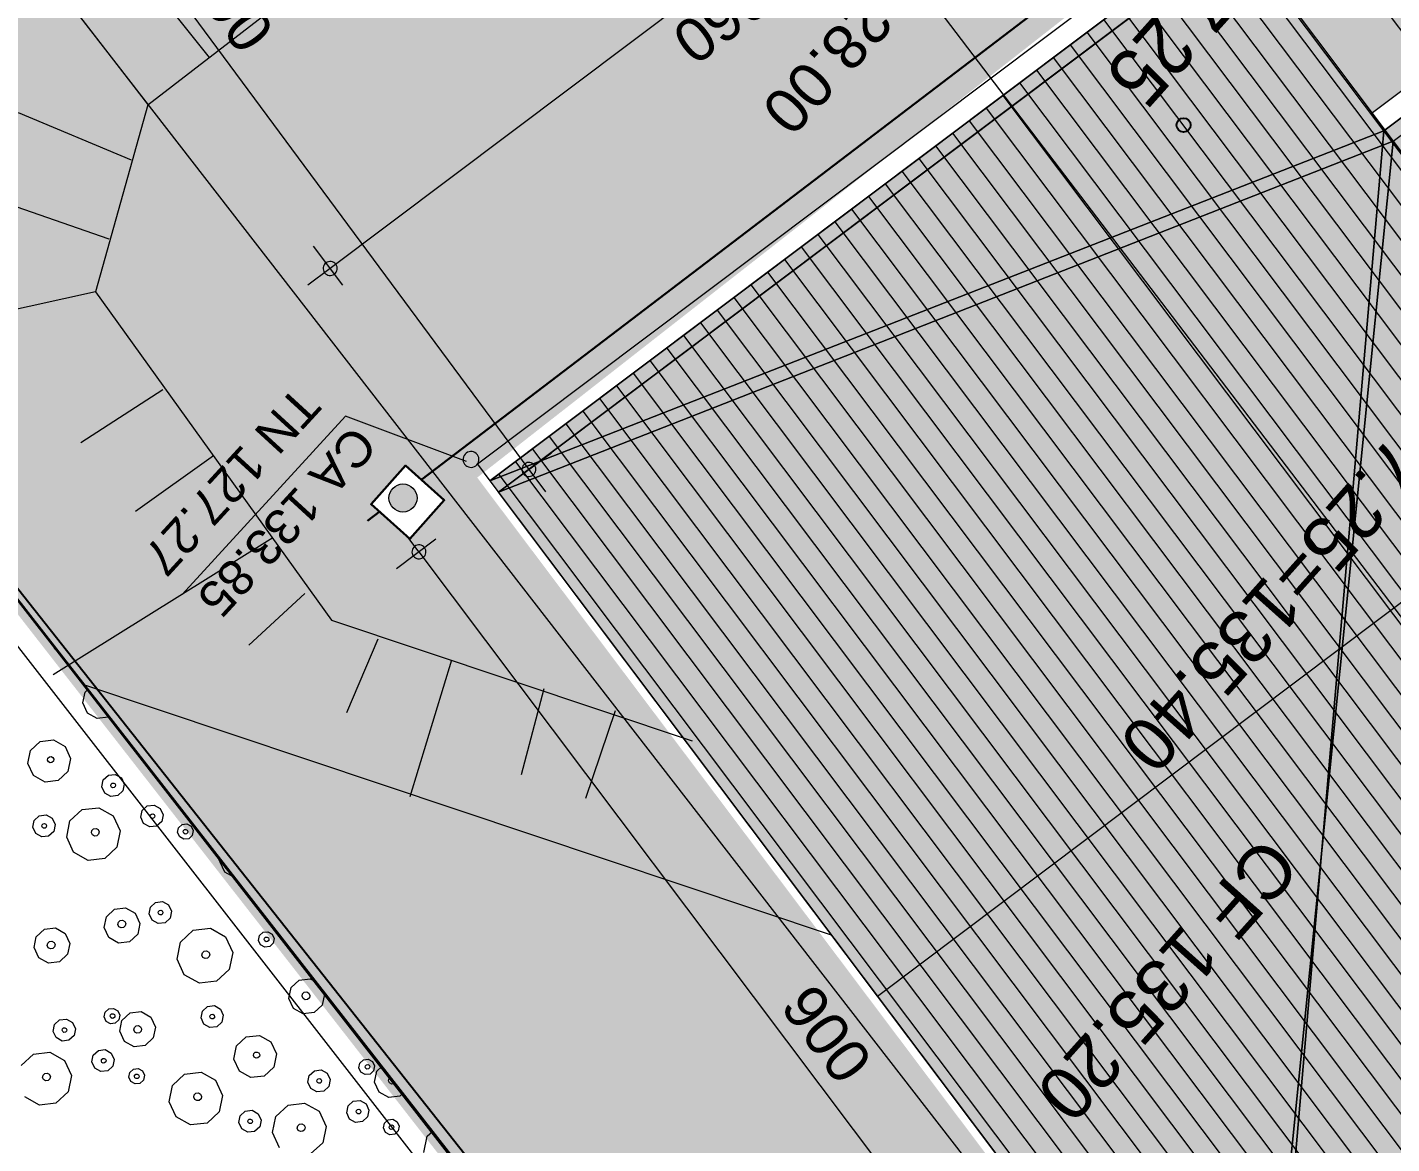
# Model space of a CAD drawing. Header units: metres. Extents: x -2858 to 512, y -1995 to 1252.
# Drawn here: x -449.77 to -440.03, y -165.99 to -158.02 of the extents above; entities that cross this region are included whole.
import ezdxf
from ezdxf.enums import TextEntityAlignment as Align
from ezdxf.lldxf.tags import DXFTag

# ---------------------------------------------------------------- set-up
doc = ezdxf.new("R2010")
doc.units = ezdxf.units.M
doc.header["$PDMODE"] = 33
doc.header["$PDSIZE"] = 0.1
doc.layers.add('05.2-EP-400PVC', color=5, linetype='Continuous', lineweight=30)
doc.layers.add('05.2-EP-RGD', color=5, linetype='Continuous', lineweight=30)
for name, color, linetype in [('Calque commun', 7, 'Continuous'), ('Calque11', 7, 'Continuous'), ('Calque14', 7, 'Continuous'), ('Calque15', 7, 'Continuous'), ('Calque17', 7, 'Continuous'), ('Textes', 7, 'Continuous')]:
    doc.layers.add(name, color=color, linetype=linetype)
doc.styles.add('Arial12', font='arial.ttf', dxfattribs={"width": 0.9, "height": 0.41584})
doc.styles.add('Arial18', font='arial.ttf', dxfattribs={"height": 0.309252})
doc.styles.add('Arial22', font='arial.ttf', dxfattribs={"height": 0.966411})
doc.styles.add('Arial9', font='arial.ttf', dxfattribs={"height": 0.316674})
tags = doc.linetypes.add('DASHDOT2', pattern=[0.5, 0.25, -0.125, 0, -0.125]).pattern_tags.tags
tags[10:11] = [DXFTag(74, 4), DXFTag(75, 0), DXFTag(340, '0'), DXFTag(46, 1.0), DXFTag(50, 0.0), DXFTag(44, 0.0), DXFTag(45, 0.0)]
tags[8:9] = [DXFTag(74, 4), DXFTag(75, 0), DXFTag(340, '0'), DXFTag(46, 1.0), DXFTag(50, 0.0), DXFTag(44, 0.0), DXFTag(45, 0.0)]
tags[6:7] = [DXFTag(74, 4), DXFTag(75, 0), DXFTag(340, '0'), DXFTag(46, 1.0), DXFTag(50, 0.0), DXFTag(44, 0.0), DXFTag(45, 0.0)]
tags[4:5] = [DXFTag(74, 4), DXFTag(75, 0), DXFTag(340, '0'), DXFTag(46, 1.0), DXFTag(50, 0.0), DXFTag(44, 0.0), DXFTag(45, 0.0)]
tags = doc.linetypes.add('HIDDEN', pattern=[0.375, 0.25, -0.125]).pattern_tags.tags
tags[6:7] = [DXFTag(74, 4), DXFTag(75, 0), DXFTag(340, '0'), DXFTag(46, 1.0), DXFTag(50, 0.0), DXFTag(44, 0.0), DXFTag(45, 0.0)]
tags[4:5] = [DXFTag(74, 4), DXFTag(75, 0), DXFTag(340, '0'), DXFTag(46, 1.0), DXFTag(50, 0.0), DXFTag(44, 0.0), DXFTag(45, 0.0)]

# ---------------------------------------------------------------- blocks, each defined once
blk = doc.blocks.new('EP-PDC')
at = {"color": 255, "lineweight": 0}
blk.add_wipeout([(0.185, 0.185), (-0.185, 0.185), (-0.185, -0.185), (0.185, -0.185)], dxfattribs=at)
at = {"lineweight": 0}
h = blk.add_hatch(color=256, dxfattribs=at)
h.dxf.hatch_style = 1
edge = h.paths.add_edge_path()
edge.add_arc((0, -0.045), 0.1, 0, 360)
blk.add_lwpolyline([(0.185, 0.185), (-0.185, 0.185), (-0.185, -0.185), (0.185, -0.185)], close=True)
blk.add_circle((0, -0.045), 0.1, dxfattribs=at)
blk = doc.blocks.new('hatch4')
at = {"layer": 'Calque commun', "color": 6, "linetype": 'Continuous', "lineweight": 9}
for p, q in [((-18.3728, -11.5644), (-18.3728, -2.3644)), ((-18.2228, -11.5644), (-18.2228, -2.3644)), ((-18.0728, -11.5644), (-18.0728, -2.3644)), ((-17.9228, -11.5644), (-17.9228, -2.3644)), ((-17.7728, -11.5644), (-17.7728, -2.3644)), ((-17.6228, -11.5644), (-17.6228, -2.3644)), ((-17.4728, -11.5644), (-17.4728, -2.3644)), ((-17.3228, -11.5644), (-17.3228, -2.3644)), ((-17.1728, -11.5644), (-17.1728, -2.3644)), ((-17.0228, -11.5644), (-17.0228, -2.3644)), ((-16.8728, -11.5644), (-16.8728, -2.3644)), ((-16.7228, -11.5644), (-16.7228, -2.3644)), ((-16.5728, -11.5644), (-16.5728, -2.3644)), ((-16.4228, -11.5644), (-16.4228, -2.3644)), ((-16.2728, -11.5644), (-16.2728, -2.3644)), ((-16.1228, -11.5644), (-16.1228, -2.3644)), ((-15.9728, -11.5644), (-15.9728, -2.3644)), ((-15.8228, -11.5644), (-15.8228, -2.3644)), ((-15.6728, -11.5644), (-15.6728, -2.3644)), ((-15.5228, -11.5644), (-15.5228, -2.3644)), ((-15.3728, -11.5644), (-15.3728, -2.3644)), ((-15.2228, -11.5644), (-15.2228, -2.3644)), ((-15.0728, -11.5644), (-15.0728, -2.3644)), ((-14.9228, -11.5644), (-14.9228, -2.3644)), ((-14.7728, -11.5644), (-14.7728, -2.3644)), ((-14.6228, -11.5644), (-14.6228, -2.3644)), ((-14.4728, -11.5644), (-14.4728, -2.3644)), ((-14.3228, -11.5644), (-14.3228, -2.3644)), ((-14.1728, -11.5644), (-14.1728, -2.3644)), ((-14.0228, -11.5644), (-14.0228, -2.3644)), ((-13.8728, -11.5644), (-13.8728, -2.3644)), ((-13.7228, -11.5644), (-13.7228, -2.3644)), ((-13.5728, -11.5644), (-13.5728, -2.3644)), ((-13.4228, -11.5644), (-13.4228, -2.3644)), ((-13.2728, -11.5644), (-13.2728, -2.3644)), ((-13.1228, -11.5644), (-13.1228, -2.3644)), ((-12.9728, -11.5644), (-12.9728, -2.3644)), ((-12.8228, -11.5644), (-12.8228, -2.3644)), ((-12.6728, -11.5644), (-12.6728, -2.3644)), ((-12.5228, -11.5644), (-12.5228, -2.3644)), ((-12.3728, -11.5644), (-12.3728, -2.3644)), ((-12.2228, -11.5644), (-12.2228, -2.3644)), ((-12.0728, -11.5644), (-12.0728, -2.3644)), ((-11.9228, -11.5644), (-11.9228, -2.3644))]:
    blk.add_line(p, q, dxfattribs=at)
at = {"layer": 'Calque commun', "color": 6, "linetype": 'Continuous', "lineweight": 18}
mesh = blk.add_polyface(dxfattribs=at)
corners = [(-18.4444, -11.5644), (-11.8444, -11.5644), (-18.4444, -9.729), (-18.4539, -2.3644), (-25.0539, -0.529), (-25.0539, -9.729), (-11.8444, -2.3644), (-18.4539, -0.529)]
mesh.append_faces([[corners[k] for k in face] for face in [(6, 2, 1)]], dxfattribs={"vtx0": -1, "vtx1": -1, "color": 6})
mesh.append_faces([[corners[k] for k in face] for face in [(3, 4, 5), (3, 5, 2)]], dxfattribs={"vtx0": -1, "vtx2": -1, "color": 6})
mesh.append_faces([[corners[k] for k in face] for face in [(0, 1, 2)]], dxfattribs={"vtx1": -1, "color": 6})
mesh.append_faces([[corners[k] for k in face] for face in [(6, 3, 2)]], dxfattribs={"vtx1": -1, "vtx2": -1, "color": 6})
mesh.append_faces([[corners[k] for k in face] for face in [(3, 7, 4)]], dxfattribs={"vtx2": -1, "color": 6})
blk = doc.blocks.new('toitvilladouble2')
at = {"layer": 'Calque commun', "linetype": 'Continuous', "lineweight": 9}
for color, points in [(23, [(-25.0634, -0.529), (-25.0539, -5.129), (-18.4539, -5.129), (-18.4539, -6.9644), (-11.8444, -6.9644), (-11.8444, -2.3644), (-18.4539, -2.3644), (-18.4539, -0.529)]), (17, [(-11.8444, -6.9644), (-18.4539, -6.9644), (-18.4539, -5.129), (-25.0539, -5.129), (-25.0539, -9.729), (-18.4539, -9.729), (-18.4539, -11.6394), (-18.4444, -11.5644), (-11.8444, -11.5644)])]:
    blk.add_hatch(color=color, dxfattribs=at).paths.add_polyline_path(points)
at = {"layer": 'Calque commun', "color": 6, "linetype": 'Continuous', "lineweight": 18}
for p, q in [((-18.4539, -0.529), (-18.4539, -9.729)), ((-11.8444, -6.9644), (-18.4539, -6.9644))]:
    blk.add_line(p, q, dxfattribs=at)
at = {"layer": 'Calque commun', "color": 16, "linetype": 'HIDDEN', "lineweight": 18}
blk.add_line((-18.4539, -11.4644), (-11.8444, -11.4644), dxfattribs=at)
at = {"layer": 'Calque commun', "color": 0, "linetype": 'ByBlock', "lineweight": -2}
blk.add_blockref('hatch4', (0, 0), dxfattribs=at)
at = {"layer": 'Calque commun', "color": 9, "linetype": 'Continuous', "lineweight": 18}
mesh = blk.add_polyface(dxfattribs=at)
corners = [(-18.4539, -11.4644), (-18.4539, -9.629), (-11.8444, -11.4644), (-18.4539, -0.629), (-18.4539, -2.4644), (-25.0539, -0.629), (-11.8444, -2.4644), (-25.0634, -9.629)]
mesh.append_faces([[corners[k] for k in face] for face in [(6, 1, 4), (5, 4, 7)]], dxfattribs={"vtx0": -1, "vtx1": -1, "color": 9})
mesh.append_faces([[corners[k] for k in face] for face in [(4, 1, 7)]], dxfattribs={"vtx0": -1, "vtx2": -1, "color": 9})
mesh.append_faces([[corners[k] for k in face] for face in [(0, 1, 2), (3, 4, 5)]], dxfattribs={"vtx1": -1, "color": 9})
mesh.append_faces([[corners[k] for k in face] for face in [(6, 2, 1)]], dxfattribs={"vtx1": -1, "vtx2": -1, "color": 9})
at = {"layer": 'Calque commun', "color": 16, "linetype": 'Continuous', "lineweight": 9}
mesh = blk.add_polyface(dxfattribs=at)
corners = [(-11.8444, -2.2144), (-18.4539, -2.2144), (-18.4539, -2.3644), (-11.8444, -2.3644)]
mesh.append_faces([[corners[k] for k in face] for face in [(0, 1, 2, 3)]], dxfattribs={"color": 16})
mesh = blk.add_polyface(dxfattribs=at)
corners = [(-18.4444, -9.879), (-18.4444, -9.729), (-25.0539, -9.729), (-25.0539, -9.879)]
mesh.append_faces([[corners[k] for k in face] for face in [(0, 1, 2, 3)]], dxfattribs={"color": 16})
mesh = blk.add_polyface(dxfattribs=at)
corners = [(-11.8444, -11.7144), (-11.8444, -11.5644), (-18.4539, -11.5644), (-18.4539, -11.7144)]
mesh.append_faces([[corners[k] for k in face] for face in [(0, 1, 2, 3)]], dxfattribs={"color": 16})
blk = doc.blocks.new('PointTopo_SPE')
at = {"layer": 'Calque commun', "color": 1, "linetype": 'ByBlock', "lineweight": -2}
blk.add_point((0, 0), dxfattribs=at)
blk = doc.blocks.new('geometrebondepartleger')
at = {"layer": 'Calque commun', "color": 3, "linetype": 'HIDDEN', "lineweight": 18}
blk.add_line((127.6994, 67.7265), (142.0277, 145.8978), dxfattribs=at)
at = {"layer": 'Calque commun', "color": 10, "linetype": 'DASHDOT2', "lineweight": 18, "flags": 128}
blk.add_lwpolyline([(45.2867, 98.0868), (42.9361, 93.8756), (22.4919, 69.3549), (46.896, 54.8213), (60.0219, 76.4824), (130.1549, 64.2531), (145.3143, 148.376), (109.3485, 154.881), (91.263, 130.1164), (87.3779, 124.8321), (86.3313, 123.2789), (83.8109, 118.8118), (74.9183, 102.5858), (72.6157, 98.3586), (63.0649, 85.9136), (45.1583, 97.9611)], close=True, dxfattribs=at)
at = {"layer": 'Calque11', "color": 7, "linetype": 'Continuous', "lineweight": 9}
blk.add_polyline3d([(125.0277, 35.9078, 79), (133.3383, 81.851, 79), (145.3136, 148.3761, 79)], dxfattribs=at)
at = {"layer": 'Calque17', "color": 1, "linetype": 'Continuous', "lineweight": 9}
for points in [[(125.174, 36.6886, 79), (126.5286, 44.1348, 79), (125.0378, 35.9435, 79), (126.4161, 43.4883, 79), (128.681, 56.0642, 79), (129.9759, 63.1341, 79), (132.1933, 75.6042, 79), (133.3383, 81.851, 79), (135.2222, 92.3412, 79), (136.4776, 99.3268, 79), (138.1727, 108.7115, 79), (140.4846, 121.4626, 79), (141.0933, 124.9318, 79)], [(125.3707, 36.6528, 79), (126.7254, 44.0992, 79), (125.2346, 35.9078, 79), (126.6129, 43.4526, 79), (128.8778, 56.0285, 79), (130.1727, 63.0986, 79), (132.3901, 75.5687, 79), (133.5351, 81.8153, 79), (135.4191, 92.3058, 79), (136.6745, 99.2914, 79), (138.3695, 108.676, 79), (140.6815, 121.4274, 79), (141.2903, 124.8972, 79)]]:
    blk.add_polyline3d(points, dxfattribs=at)
at = {"layer": 'Calque14', "color": 0, "linetype": 'ByBlock', "lineweight": -2}
blk.add_blockref('PointTopo_SPE', (130.5271, 115.0457, 206.2496), dxfattribs=at)
at = {"layer": 'Calque15', "color": 1, "linetype": 'ByBlock', "lineweight": -2, "style": 'Arial12', "width": 0.9}
blk.add_text('127.25', height=0.41584, dxfattribs=at).set_placement((129.037, 114.7822, 206.2496), align=Align.TOP_LEFT)
blk = doc.blocks.new('new71')
at = {"layer": 'Calque commun', "color": 1, "linetype": 'Continuous', "lineweight": 9}
blk.add_arc((0, 0), 0.5, 0, 359.99941, dxfattribs=at)
blk = doc.blocks.new('new72')
at = {"layer": 'Calque commun', "color": 1, "linetype": 'Continuous', "lineweight": 9}
blk.add_arc((0, 0), 0.5, 0, 359.99941, dxfattribs=at)
blk = doc.blocks.new('DimLine4399')
at = {"layer": 'Calque commun', "color": 1, "linetype": 'Continuous', "lineweight": 9}
for p, q in [((58.8754, 105.0144), (58.9143, 105.2106)), ((58.5182, 103.2141), (58.8754, 105.0144)), ((59.0225, 104.9852), (58.6792, 105.0533)), ((58.6653, 103.1849), (58.322, 103.253)), ((58.5182, 103.2141), (58.4793, 103.0179))]:
    blk.add_line(p, q, dxfattribs=at)
at = {"layer": 'Calque commun', "color": 1, "linetype": 'Continuous', "lineweight": 9, "xscale": 0.1000000119354315, "yscale": 0.1000000119354315, "zscale": 0.1000000014901161, "rotation": 78.77771882493364}
for name, p in [('new72', (58.8754, 105.0144)), ('new71', (58.5182, 103.2141))]:
    blk.add_blockref(name, p, dxfattribs=at)
at = {"layer": 'Calque commun', "color": 1, "linetype": 'Continuous', "lineweight": 9, "style": 'Arial18'}
blk.add_text('184', height=0.30925, rotation=78.77772, dxfattribs=at).set_placement((58.687, 104.1162), align=Align.BOTTOM_CENTER)
blk = doc.blocks.new('new77')
at = {"layer": 'Calque commun', "color": 1, "linetype": 'Continuous', "lineweight": 9}
blk.add_arc((0, 0), 0.5, 0, 359.99941, dxfattribs=at)
blk = doc.blocks.new('new78')
at = {"layer": 'Calque commun', "color": 1, "linetype": 'Continuous', "lineweight": 9}
blk.add_arc((0, 0), 0.5, 0, 359.99941, dxfattribs=at)
blk = doc.blocks.new('DimLine4417')
at = {"layer": 'Calque commun', "color": 1, "linetype": 'Continuous', "lineweight": 9}
for p, q in [((58.667, 101.3015), (58.5989, 100.9582)), ((58.6378, 101.1544), (58.4417, 101.1933)), ((58.6378, 101.1544), (65.1209, 99.8681)), ((65.1501, 100.0152), (65.082, 99.6719)), ((65.1209, 99.8681), (65.3171, 99.8291))]:
    blk.add_line(p, q, dxfattribs=at)
at = {"layer": 'Calque commun', "color": 1, "linetype": 'Continuous', "lineweight": 9, "xscale": 0.099999998232408, "yscale": 0.099999998232408, "zscale": 0.099999998232408, "rotation": 348.7776487218689}
for name, p in [('new77', (58.6378, 101.1544)), ('new78', (65.1209, 99.8681))]:
    blk.add_blockref(name, p, dxfattribs=at)
at = {"layer": 'Calque commun', "color": 1, "linetype": 'Continuous', "lineweight": 9, "style": 'Arial18'}
blk.add_text('660', height=0.30925, rotation=348.77764, dxfattribs=at).set_placement((61.8813, 100.521), align=Align.BOTTOM_CENTER)
blk = doc.blocks.new('new79')
at = {"layer": 'Calque commun', "color": 1, "linetype": 'Continuous', "lineweight": 9}
blk.add_arc((0, 0), 0.5, 0, 359.99941, dxfattribs=at)
blk = doc.blocks.new('new80')
at = {"layer": 'Calque commun', "color": 1, "linetype": 'Continuous', "lineweight": 9}
blk.add_arc((0, 0), 0.5, 0, 359.99941, dxfattribs=at)
blk = doc.blocks.new('DimLine4423')
at = {"layer": 'Calque commun', "color": 1, "linetype": 'Continuous', "lineweight": 9}
for p, q in [((67.9568, 110.5168), (67.9958, 110.713)), ((66.2053, 101.6889), (67.9568, 110.5168)), ((67.8097, 110.546), (68.153, 110.4779)), ((66.0582, 101.7181), (66.4015, 101.65)), ((66.2053, 101.6889), (66.1664, 101.4927))]:
    blk.add_line(p, q, dxfattribs=at)
at = {"layer": 'Calque commun', "color": 1, "linetype": 'Continuous', "lineweight": 9, "xscale": 0.1000000100067164, "yscale": 0.1000000100067164, "zscale": 0.1000000100067164, "rotation": 78.7776805249605}
for name, p in [('new80', (67.9568, 110.5168)), ('new79', (66.2053, 101.6889))]:
    blk.add_blockref(name, p, dxfattribs=at)
at = {"layer": 'Calque commun', "color": 1, "linetype": 'Continuous', "lineweight": 9, "style": 'Arial18'}
blk.add_text('900', height=0.30925, rotation=78.77768, dxfattribs=at).set_placement((67.0713, 106.1048), align=Align.BOTTOM_CENTER)
blk = doc.blocks.new('new93')
at = {"layer": 'Calque commun', "color": 1, "linetype": 'Continuous', "lineweight": 9}
blk.add_arc((0, 0), 0.5, 0, 359.99941, dxfattribs=at)
blk = doc.blocks.new('new94')
at = {"layer": 'Calque commun', "color": 1, "linetype": 'Continuous', "lineweight": 9}
blk.add_arc((0, 0), 0.5, 0, 359.99941, dxfattribs=at)
blk = doc.blocks.new('DimLine4465')
at = {"layer": 'Calque commun', "color": 1, "linetype": 'Continuous', "lineweight": 9}
for p, q in [((65.2435, 101.8812), (65.2839, 102.0771)), ((63.6487, 94.1473), (65.2435, 101.8812)), ((65.3904, 101.8509), (65.0476, 101.9216)), ((63.7956, 94.117), (63.4528, 94.1877)), ((63.6487, 94.1473), (63.6083, 93.9515))]:
    blk.add_line(p, q, dxfattribs=at)
at = {"layer": 'Calque commun', "color": 1, "linetype": 'Continuous', "lineweight": 9, "xscale": 0.1000000085611148, "yscale": 0.1000000085611148, "zscale": 0.1000000085611148, "rotation": 78.3486176605272}
for name, p in [('new94', (65.2435, 101.8812)), ('new93', (63.6487, 94.1473))]:
    blk.add_blockref(name, p, dxfattribs=at)
at = {"layer": 'Calque commun', "color": 1, "linetype": 'Continuous', "lineweight": 9, "style": 'Arial18'}
blk.add_text('790', height=0.30925, rotation=78.34862, dxfattribs=at).set_placement((64.4363, 98.0163), align=Align.BOTTOM_CENTER)
blk = doc.blocks.new('pattern')
at = {"layer": 'Calque commun', "color": 54, "linetype": 'Continuous', "lineweight": 9}
for p, q in [((69.3761, 104.5745), (69.2739, 104.5142)), ((69.2739, 104.5142), (69.2231, 104.519)), ((69.3391, 104.286), (69.3529, 104.3177)), ((69.3467, 104.2522), (69.3391, 104.286)), ((69.3529, 104.3177), (69.3827, 104.3353)), ((69.3786, 104.2832), (69.3827, 104.2927)), ((69.3808, 104.2731), (69.3786, 104.2832)), ((69.3827, 104.3353), (69.4172, 104.332)), ((69.3827, 104.2927), (69.3917, 104.298)), ((69.3917, 104.298), (69.402, 104.297)), ((69.402, 104.297), (69.4098, 104.2902)), ((69.412, 104.28), (69.4079, 104.2705)), ((69.4098, 104.2902), (69.412, 104.28)), ((69.4172, 104.332), (69.4431, 104.3091)), ((69.4431, 104.3091), (69.4506, 104.2753)), ((69.1623, 104.1821), (69.1911, 104.1794)), ((69.1911, 104.1794), (69.2504, 104.127)), ((69.3726, 104.2293), (69.3467, 104.2522)), ((69.4071, 104.226), (69.3726, 104.2293)), ((69.3886, 104.2662), (69.3808, 104.2731)), ((69.399, 104.2652), (69.3886, 104.2662)), ((69.4079, 104.2705), (69.399, 104.2652)), ((69.4369, 104.2436), (69.4071, 104.226)), ((69.4506, 104.2753), (69.4369, 104.2436)), ((69.1457, 104.09), (69.152, 104.0894)), ((69.152, 104.0894), (69.1649, 104.078)), ((69.2504, 104.127), (69.2676, 104.0498)), ((69.4119, 104.081), (69.4545, 104.1062)), ((69.4545, 104.1062), (69.5037, 104.1015)), ((69.5037, 104.1015), (69.5408, 104.0688)), ((69.1469, 104.0364), (69.1362, 104.0374)), ((69.1618, 104.0452), (69.1469, 104.0364)), ((69.1687, 104.0611), (69.1618, 104.0452)), ((69.1649, 104.078), (69.1687, 104.0611)), ((69.2676, 104.0498), (69.2361, 103.9772)), ((69.3922, 104.0357), (69.4119, 104.081)), ((69.403, 103.9874), (69.3922, 104.0357)), ((69.44, 103.9547), (69.403, 103.9874)), ((69.4531, 104.0335), (69.4573, 104.043)), ((69.4554, 104.0233), (69.4531, 104.0335)), ((69.4632, 104.0165), (69.4554, 104.0233)), ((69.4573, 104.043), (69.4662, 104.0483)), ((69.4735, 104.0155), (69.4632, 104.0165)), ((69.4662, 104.0483), (69.4765, 104.0473)), ((69.4825, 104.0208), (69.4735, 104.0155)), ((69.4765, 104.0473), (69.4843, 104.0404)), ((69.4866, 104.0303), (69.4825, 104.0208)), ((69.4843, 104.0404), (69.4866, 104.0303)), ((69.5515, 104.0205), (69.5318, 103.9751)), ((69.5408, 104.0688), (69.5515, 104.0205)), ((69.7023, 103.9302), (69.8045, 103.9906)), ((69.8045, 103.9906), (69.9226, 103.9793)), ((69.168, 103.937), (69.119, 103.9417)), ((69.1367, 103.8684), (69.1505, 103.9002)), ((69.1505, 103.9002), (69.1803, 103.9178)), ((69.2361, 103.9772), (69.168, 103.937)), ((69.1803, 103.9178), (69.2148, 103.9145)), ((69.2148, 103.9145), (69.2407, 103.8916)), ((69.2407, 103.8916), (69.2482, 103.8578)), ((69.4893, 103.95), (69.44, 103.9547)), ((69.5318, 103.9751), (69.4893, 103.95)), ((69.6551, 103.8214), (69.7023, 103.9302)), ((69.1443, 103.8347), (69.1367, 103.8684)), ((69.1702, 103.8118), (69.1443, 103.8347)), ((69.2047, 103.8085), (69.1702, 103.8118)), ((69.1724, 103.8681), (69.1765, 103.8776)), ((69.1746, 103.8579), (69.1724, 103.8681)), ((69.1824, 103.8511), (69.1746, 103.8579)), ((69.1765, 103.8776), (69.1855, 103.8829)), ((69.1928, 103.8501), (69.1824, 103.8511)), ((69.1855, 103.8829), (69.1958, 103.8819)), ((69.2017, 103.8554), (69.1928, 103.8501)), ((69.1958, 103.8819), (69.2036, 103.875)), ((69.2058, 103.8649), (69.2017, 103.8554)), ((69.2036, 103.875), (69.2058, 103.8649)), ((69.2345, 103.8261), (69.2047, 103.8085)), ((69.2482, 103.8578), (69.2345, 103.8261)), ((69.6809, 103.7056), (69.6551, 103.8214)), ((69.8004, 103.8072), (69.8073, 103.823)), ((69.8041, 103.7903), (69.8004, 103.8072)), ((69.8171, 103.7788), (69.8041, 103.7903)), ((69.8073, 103.823), (69.8222, 103.8318)), ((69.8222, 103.8318), (69.8394, 103.8302)), ((69.8394, 103.8302), (69.8524, 103.8187)), ((69.8561, 103.8018), (69.8492, 103.786)), ((69.8524, 103.8187), (69.8561, 103.8018)), ((69.4142, 103.6838), (69.4338, 103.7292)), ((69.4338, 103.7292), (69.4764, 103.7543)), ((69.4764, 103.7543), (69.5256, 103.7496)), ((69.4805, 103.6882), (69.4894, 103.6935)), ((69.4894, 103.6935), (69.4998, 103.6925)), ((69.4998, 103.6925), (69.5075, 103.6857)), ((69.5256, 103.7496), (69.5627, 103.7169)), ((69.5627, 103.7169), (69.5734, 103.6687)), ((69.7698, 103.627), (69.6809, 103.7056)), ((69.8343, 103.7772), (69.8171, 103.7788)), ((69.8492, 103.786), (69.8343, 103.7772)), ((70.0374, 103.785), (69.9901, 103.6761)), ((69.4249, 103.6356), (69.4142, 103.6838)), ((69.462, 103.6028), (69.4249, 103.6356)), ((69.5112, 103.5982), (69.462, 103.6028)), ((69.4764, 103.6787), (69.4805, 103.6882)), ((69.4786, 103.6686), (69.4764, 103.6787)), ((69.4864, 103.6617), (69.4786, 103.6686)), ((69.4967, 103.6607), (69.4864, 103.6617)), ((69.5057, 103.666), (69.4967, 103.6607)), ((69.5098, 103.6755), (69.5057, 103.666)), ((69.5075, 103.6857), (69.5098, 103.6755)), ((69.5538, 103.6233), (69.5112, 103.5982)), ((69.5734, 103.6687), (69.5538, 103.6233)), ((69.888, 103.6158), (69.7698, 103.627)), ((69.9901, 103.6761), (69.888, 103.6158)), ((69.9585, 103.5089), (69.9781, 103.5542)), ((69.9692, 103.4606), (69.9585, 103.5089)), ((69.9781, 103.5542), (70.0207, 103.5794)), ((70.0207, 103.5794), (70.0699, 103.5747)), ((70.0207, 103.5037), (70.0248, 103.5133)), ((70.0229, 103.4936), (70.0207, 103.5037)), ((70.0248, 103.5133), (70.0337, 103.5185)), ((70.0337, 103.5185), (70.0441, 103.5176)), ((70.0441, 103.5176), (70.0519, 103.5107)), ((70.0541, 103.5005), (70.05, 103.491)), ((70.0519, 103.5107), (70.0541, 103.5005)), ((70.0699, 103.5747), (70.107, 103.5419)), ((70.107, 103.5419), (70.1178, 103.4937)), ((70.0063, 103.4279), (69.9692, 103.4606)), ((70.0555, 103.4232), (70.0063, 103.4279)), ((70.0307, 103.4867), (70.0229, 103.4936)), ((70.041, 103.4857), (70.0307, 103.4867)), ((70.05, 103.491), (70.041, 103.4857)), ((70.0981, 103.4483), (70.0555, 103.4232)), ((70.1178, 103.4937), (70.0981, 103.4483)), ((69.0076, 103.2926), (69.0757, 103.3328)), ((69.0757, 103.3328), (69.1544, 103.3253)), ((69.1544, 103.3253), (69.2138, 103.273)), ((69.5154, 103.2351), (69.5532, 103.3222)), ((69.5532, 103.3222), (69.635, 103.3705)), ((69.635, 103.3705), (69.7295, 103.3615)), ((69.7295, 103.3615), (69.8006, 103.2987)), ((68.9979, 103.2704), (69.0076, 103.2926)), ((69.0765, 103.2042), (69.0834, 103.2201)), ((69.0834, 103.2201), (69.0983, 103.2289)), ((69.0983, 103.2289), (69.1155, 103.2272)), ((69.1155, 103.2272), (69.1285, 103.2158)), ((69.1285, 103.2158), (69.1323, 103.1989)), ((69.2138, 103.273), (69.2309, 103.1958)), ((69.5361, 103.1425), (69.5154, 103.2351)), ((69.6317, 103.2238), (69.6372, 103.2365)), ((69.6347, 103.2103), (69.6317, 103.2238)), ((69.6451, 103.2011), (69.6347, 103.2103)), ((69.6372, 103.2365), (69.6491, 103.2435)), ((69.6491, 103.2435), (69.6629, 103.2422)), ((69.6708, 103.2068), (69.6588, 103.1998)), ((69.6629, 103.2422), (69.6733, 103.233)), ((69.6763, 103.2195), (69.6708, 103.2068)), ((69.6733, 103.233), (69.6763, 103.2195)), ((69.8213, 103.206), (69.7835, 103.1189)), ((69.8006, 103.2987), (69.8213, 103.206)), ((69.9835, 103.1234), (70.0307, 103.2323)), ((70.0307, 103.2323), (70.1329, 103.2926)), ((70.1329, 103.2926), (70.2511, 103.2814)), ((70.2511, 103.2814), (70.34, 103.2028)), ((68.9933, 103.1428), (68.9832, 103.1884)), ((69.0526, 103.0905), (68.9933, 103.1428)), ((69.0803, 103.1873), (69.0765, 103.2042)), ((69.0933, 103.1758), (69.0803, 103.1873)), ((69.1105, 103.1742), (69.0933, 103.1758)), ((69.1254, 103.183), (69.1105, 103.1742)), ((69.1323, 103.1989), (69.1254, 103.183)), ((69.1995, 103.1232), (69.1314, 103.083)), ((69.2309, 103.1958), (69.1995, 103.1232)), ((69.6072, 103.0797), (69.5361, 103.1425)), ((69.6588, 103.1998), (69.6451, 103.2011)), ((69.7835, 103.1189), (69.7017, 103.0706)), ((70.0093, 103.0076), (69.9835, 103.1234)), ((70.1288, 103.1092), (70.1357, 103.1251)), ((70.1326, 103.0923), (70.1288, 103.1092)), ((70.1357, 103.1251), (70.1506, 103.1339)), ((70.1506, 103.1339), (70.1678, 103.1322)), ((70.1678, 103.1322), (70.1808, 103.1208)), ((70.1808, 103.1208), (70.1846, 103.1039)), ((70.34, 103.2028), (70.3658, 103.087)), ((69.1314, 103.083), (69.0526, 103.0905)), ((69.7017, 103.0706), (69.6072, 103.0797)), ((70.1456, 103.0809), (70.1326, 103.0923)), ((70.1628, 103.0792), (70.1456, 103.0809)), ((70.1777, 103.088), (70.1628, 103.0792)), ((70.1846, 103.1039), (70.1777, 103.088)), ((70.3658, 103.087), (70.3186, 102.9781)), ((70.0983, 102.9291), (70.0093, 103.0076)), ((70.2164, 102.9178), (70.0983, 102.9291)), ((70.3186, 102.9781), (70.2164, 102.9178)), ((69.5814, 102.8096), (69.6011, 102.8549)), ((69.6011, 102.8549), (69.6437, 102.8801)), ((69.6437, 102.8801), (69.6929, 102.8754)), ((69.6478, 102.814), (69.6567, 102.8193)), ((69.6567, 102.8193), (69.667, 102.8183)), ((69.667, 102.8183), (69.6748, 102.8114)), ((69.6929, 102.8754), (69.7299, 102.8427)), ((69.7299, 102.8427), (69.7407, 102.7944)), ((68.9366, 102.7283), (68.9503, 102.7601)), ((68.9441, 102.6946), (68.9366, 102.7283)), ((68.9503, 102.7601), (68.9801, 102.7777)), ((68.9744, 102.7255), (68.9785, 102.735)), ((68.9766, 102.7154), (68.9744, 102.7255)), ((68.9785, 102.735), (68.9874, 102.7403)), ((68.9801, 102.7777), (69.0146, 102.7744)), ((68.9874, 102.7403), (68.9978, 102.7393)), ((68.9978, 102.7393), (69.0055, 102.7324)), ((69.0078, 102.7223), (69.0037, 102.7128)), ((69.0055, 102.7324), (69.0078, 102.7223)), ((69.0146, 102.7744), (69.0406, 102.7515)), ((69.0406, 102.7515), (69.0481, 102.7177)), ((69.5922, 102.7613), (69.5814, 102.8096)), ((69.6292, 102.7286), (69.5922, 102.7613)), ((69.6785, 102.7239), (69.6292, 102.7286)), ((69.6436, 102.8044), (69.6478, 102.814)), ((69.6459, 102.7943), (69.6436, 102.8044)), ((69.6537, 102.7874), (69.6459, 102.7943)), ((69.664, 102.7865), (69.6537, 102.7874)), ((69.6729, 102.7917), (69.664, 102.7865)), ((69.6771, 102.8013), (69.6729, 102.7917)), ((69.6748, 102.8114), (69.6771, 102.8013)), ((69.721, 102.749), (69.6785, 102.7239)), ((69.7407, 102.7944), (69.721, 102.749)), ((70.2816, 102.6896), (70.2954, 102.7214)), ((70.2954, 102.7214), (70.3252, 102.739)), ((70.3252, 102.739), (70.3597, 102.7357)), ((70.3597, 102.7357), (70.3856, 102.7128)), ((68.97, 102.6717), (68.9441, 102.6946)), ((69.0045, 102.6684), (68.97, 102.6717)), ((68.9844, 102.7085), (68.9766, 102.7154)), ((68.9947, 102.7075), (68.9844, 102.7085)), ((69.0037, 102.7128), (68.9947, 102.7075)), ((69.0343, 102.686), (69.0045, 102.6684)), ((69.0481, 102.7177), (69.0343, 102.686)), ((69.2221, 102.6057), (69.3285, 102.6686)), ((69.3285, 102.6686), (69.4515, 102.6569)), ((69.4515, 102.6569), (69.5442, 102.5751)), ((70.2892, 102.6558), (70.2816, 102.6896)), ((70.3151, 102.6329), (70.2892, 102.6558)), ((70.3496, 102.6296), (70.3151, 102.6329)), ((70.3211, 102.6869), (70.3252, 102.6964)), ((70.3233, 102.6767), (70.3211, 102.6869)), ((70.3311, 102.6698), (70.3233, 102.6767)), ((70.3252, 102.6964), (70.3342, 102.7017)), ((70.3415, 102.6689), (70.3311, 102.6698)), ((70.3342, 102.7017), (70.3445, 102.7007)), ((70.3504, 102.6741), (70.3415, 102.6689)), ((70.3445, 102.7007), (70.3523, 102.6938)), ((70.3794, 102.6472), (70.3496, 102.6296)), ((70.3545, 102.6837), (70.3504, 102.6741)), ((70.3523, 102.6938), (70.3545, 102.6837)), ((70.3931, 102.679), (70.3794, 102.6472)), ((70.3856, 102.7128), (70.3931, 102.679)), ((69.1729, 102.4923), (69.2221, 102.6057)), ((69.5442, 102.5751), (69.5711, 102.4544)), ((69.9552, 102.4777), (69.9867, 102.5503)), ((69.9867, 102.5503), (70.0548, 102.5905)), ((70.0548, 102.5905), (70.1336, 102.583)), ((70.1336, 102.583), (70.1929, 102.5307)), ((70.1929, 102.5307), (70.2101, 102.4535)), ((69.1998, 102.3717), (69.1729, 102.4923)), ((69.3341, 102.4766), (69.341, 102.4925)), ((69.3379, 102.4597), (69.3341, 102.4766)), ((69.3508, 102.4483), (69.3379, 102.4597)), ((69.341, 102.4925), (69.3559, 102.5013)), ((69.3681, 102.4466), (69.3508, 102.4483)), ((69.3559, 102.5013), (69.3731, 102.4996)), ((69.383, 102.4554), (69.3681, 102.4466)), ((69.3731, 102.4996), (69.3861, 102.4882)), ((69.3898, 102.4713), (69.383, 102.4554)), ((69.3861, 102.4882), (69.3898, 102.4713)), ((69.5711, 102.4544), (69.5219, 102.341)), ((69.9724, 102.4005), (69.9552, 102.4777)), ((70.0554, 102.47), (70.0623, 102.4859)), ((70.0592, 102.4532), (70.0554, 102.47)), ((70.0722, 102.4417), (70.0592, 102.4532)), ((70.0623, 102.4859), (70.0772, 102.4947)), ((70.0894, 102.4401), (70.0722, 102.4417)), ((70.0772, 102.4947), (70.0945, 102.4931)), ((70.1043, 102.4489), (70.0894, 102.4401)), ((70.0945, 102.4931), (70.1074, 102.4816)), ((70.1112, 102.4647), (70.1043, 102.4489)), ((70.1074, 102.4816), (70.1112, 102.4647)), ((70.2101, 102.4535), (70.1786, 102.3809)), ((70.3347, 102.4393), (70.3544, 102.4847)), ((70.3455, 102.3911), (70.3347, 102.4393)), ((70.3544, 102.4847), (70.397, 102.5098)), ((70.3956, 102.4371), (70.3998, 102.4466)), ((70.3979, 102.427), (70.3956, 102.4371)), ((70.397, 102.5098), (70.4462, 102.5051)), ((70.4057, 102.4201), (70.3979, 102.427)), ((70.3998, 102.4466), (70.4087, 102.4519)), ((70.4087, 102.4519), (70.419, 102.4509)), ((70.419, 102.4509), (70.4268, 102.4441)), ((70.4291, 102.4339), (70.4249, 102.4244)), ((70.4268, 102.4441), (70.4291, 102.4339)), ((70.4462, 102.5051), (70.4833, 102.4724)), ((70.4833, 102.4724), (70.494, 102.4241)), ((69.2924, 102.2899), (69.1998, 102.3717)), ((69.5219, 102.341), (69.4155, 102.2782)), ((70.0317, 102.3482), (69.9724, 102.4005)), ((70.1105, 102.3407), (70.0317, 102.3482)), ((70.1786, 102.3809), (70.1105, 102.3407)), ((70.3826, 102.3583), (70.3455, 102.3911)), ((70.4318, 102.3536), (70.3826, 102.3583)), ((70.416, 102.4191), (70.4057, 102.4201)), ((70.4249, 102.4244), (70.416, 102.4191)), ((70.4743, 102.3788), (70.4318, 102.3536)), ((70.494, 102.4241), (70.4743, 102.3788)), ((70.5976, 102.225), (70.6448, 102.3339)), ((70.6448, 102.3339), (70.747, 102.3942)), ((70.747, 102.3942), (70.8651, 102.383)), ((70.8651, 102.383), (70.954, 102.3044)), ((68.8155, 102.2586), (68.8326, 102.1818)), ((69.4155, 102.2782), (69.2924, 102.2899)), ((70.0792, 102.2721), (70.093, 102.3038)), ((70.0868, 102.2383), (70.0792, 102.2721)), ((70.1127, 102.2154), (70.0868, 102.2383)), ((70.093, 102.3038), (70.1228, 102.3214)), ((70.1149, 102.2717), (70.119, 102.2812)), ((70.1171, 102.2616), (70.1149, 102.2717)), ((70.1249, 102.2547), (70.1171, 102.2616)), ((70.119, 102.2812), (70.128, 102.2865)), ((70.1228, 102.3214), (70.1573, 102.3181)), ((70.1353, 102.2537), (70.1249, 102.2547)), ((70.128, 102.2865), (70.1383, 102.2855)), ((70.1442, 102.259), (70.1353, 102.2537)), ((70.1383, 102.2855), (70.1461, 102.2787)), ((70.1483, 102.2685), (70.1442, 102.259)), ((70.1461, 102.2787), (70.1483, 102.2685)), ((70.1573, 102.3181), (70.1832, 102.2952)), ((70.1907, 102.2615), (70.177, 102.2297)), ((70.1832, 102.2952), (70.1907, 102.2615)), ((70.7497, 102.2267), (70.7647, 102.2355)), ((70.7647, 102.2355), (70.7819, 102.2338)), ((70.7819, 102.2338), (70.7949, 102.2224)), ((70.954, 102.3044), (70.9799, 102.1886)), ((68.8326, 102.1818), (68.7854, 102.073)), ((70.1472, 102.2121), (70.1127, 102.2154)), ((70.177, 102.2297), (70.1472, 102.2121)), ((70.3763, 102.1328), (70.4189, 102.158)), ((70.4189, 102.158), (70.4681, 102.1533)), ((70.4681, 102.1533), (70.5052, 102.1206)), ((70.6234, 102.1092), (70.5976, 102.225)), ((70.7429, 102.2108), (70.7497, 102.2267)), ((70.7466, 102.1939), (70.7429, 102.2108)), ((70.7596, 102.1825), (70.7466, 102.1939)), ((70.7768, 102.1808), (70.7596, 102.1825)), ((70.7917, 102.1896), (70.7768, 102.1808)), ((70.7986, 102.2055), (70.7917, 102.1896)), ((70.7949, 102.2224), (70.7986, 102.2055)), ((68.7854, 102.073), (68.7816, 102.0707)), ((69.2748, 102.0388), (69.2944, 102.0842)), ((69.2855, 101.9906), (69.2748, 102.0388)), ((69.2944, 102.0842), (69.337, 102.1093)), ((69.337, 102.1093), (69.3862, 102.1046)), ((69.337, 102.0337), (69.3411, 102.0432)), ((69.3411, 102.0432), (69.35, 102.0485)), ((69.35, 102.0485), (69.3604, 102.0475)), ((69.3604, 102.0475), (69.3682, 102.0406)), ((69.3682, 102.0406), (69.3704, 102.0305)), ((69.3862, 102.1046), (69.4233, 102.0719)), ((69.4233, 102.0719), (69.4341, 102.0237)), ((70.3567, 102.0875), (70.3763, 102.1328)), ((70.3674, 102.0392), (70.3567, 102.0875)), ((70.4045, 102.0065), (70.3674, 102.0392)), ((70.4189, 102.0823), (70.423, 102.0919)), ((70.4211, 102.0722), (70.4189, 102.0823)), ((70.4289, 102.0653), (70.4211, 102.0722)), ((70.423, 102.0919), (70.4319, 102.0972)), ((70.4392, 102.0644), (70.4289, 102.0653)), ((70.4319, 102.0972), (70.4423, 102.0962)), ((70.4482, 102.0696), (70.4392, 102.0644)), ((70.4423, 102.0962), (70.4501, 102.0893)), ((70.4523, 102.0792), (70.4482, 102.0696)), ((70.4501, 102.0893), (70.4523, 102.0792)), ((70.5159, 102.0723), (70.4963, 102.0269)), ((70.5052, 102.1206), (70.5159, 102.0723)), ((70.7123, 102.0307), (70.6234, 102.1092)), ((69.3226, 101.9578), (69.2855, 101.9906)), ((69.3718, 101.9531), (69.3226, 101.9578)), ((69.3392, 102.0236), (69.337, 102.0337)), ((69.347, 102.0167), (69.3392, 102.0236)), ((69.3573, 102.0157), (69.347, 102.0167)), ((69.3663, 102.021), (69.3573, 102.0157)), ((69.3704, 102.0305), (69.3663, 102.021)), ((69.4144, 101.9783), (69.3718, 101.9531)), ((69.4341, 102.0237), (69.4144, 101.9783)), ((69.478, 101.9012), (69.5095, 101.9738)), ((69.5095, 101.9738), (69.5776, 102.014)), ((69.5776, 102.014), (69.6564, 102.0065)), ((69.6564, 102.0065), (69.7157, 101.9542)), ((69.7157, 101.9542), (69.7329, 101.877)), ((70.4537, 102.0018), (70.4045, 102.0065)), ((70.4963, 102.0269), (70.4537, 102.0018)), ((70.8305, 102.0194), (70.7123, 102.0307)), ((69.4952, 101.824), (69.478, 101.9012)), ((69.571, 101.8839), (69.5779, 101.8997)), ((69.5748, 101.867), (69.571, 101.8839)), ((69.5878, 101.8555), (69.5748, 101.867)), ((69.5779, 101.8997), (69.5928, 101.9085)), ((69.605, 101.8539), (69.5878, 101.8555)), ((69.5928, 101.9085), (69.61, 101.9069)), ((69.6199, 101.8627), (69.605, 101.8539)), ((69.61, 101.9069), (69.623, 101.8955)), ((69.6268, 101.8786), (69.6199, 101.8627)), ((69.623, 101.8955), (69.6268, 101.8786)), ((69.7329, 101.877), (69.7014, 101.8044)), ((68.7485, 101.7844), (68.7622, 101.8162)), ((68.756, 101.7506), (68.7485, 101.7844)), ((68.7819, 101.7277), (68.756, 101.7506)), ((68.7622, 101.8162), (68.792, 101.8338)), ((68.7879, 101.7817), (68.792, 101.7912)), ((68.7902, 101.7715), (68.7879, 101.7817)), ((68.7979, 101.7647), (68.7902, 101.7715)), ((68.792, 101.8338), (68.8265, 101.8305)), ((68.792, 101.7912), (68.801, 101.7965)), ((68.8083, 101.7637), (68.7979, 101.7647)), ((68.801, 101.7965), (68.8113, 101.7955)), ((68.8172, 101.7689), (68.8083, 101.7637)), ((68.8113, 101.7955), (68.8191, 101.7886)), ((68.8214, 101.7785), (68.8172, 101.7689)), ((68.8191, 101.7886), (68.8214, 101.7785)), ((68.8265, 101.8305), (68.8524, 101.8076)), ((68.86, 101.7738), (68.8462, 101.742)), ((68.8524, 101.8076), (68.86, 101.7738)), ((69.5545, 101.7717), (69.4952, 101.824)), ((69.6333, 101.7642), (69.5545, 101.7717)), ((69.7014, 101.8044), (69.6333, 101.7642)), ((68.8164, 101.7244), (68.7819, 101.7277)), ((68.8462, 101.742), (68.8164, 101.7244)), ((69.9186, 101.6237), (69.9501, 101.6963)), ((69.9501, 101.6963), (70.0182, 101.7365)), ((70.0182, 101.7365), (70.0969, 101.729)), ((70.0969, 101.729), (70.1563, 101.6766)), ((70.1563, 101.6766), (70.1735, 101.5994)), ((68.8016, 101.5341), (68.8212, 101.5795)), ((68.8212, 101.5795), (68.8638, 101.6046)), ((68.8638, 101.6046), (68.913, 101.5999)), ((68.913, 101.5999), (68.9501, 101.5672)), ((68.9501, 101.5672), (68.9608, 101.5189)), ((69.9358, 101.5465), (69.9186, 101.6237)), ((70.019, 101.6078), (70.0259, 101.6237)), ((70.0228, 101.5909), (70.019, 101.6078)), ((70.0358, 101.5795), (70.0228, 101.5909)), ((70.0259, 101.6237), (70.0408, 101.6325)), ((70.053, 101.5778), (70.0358, 101.5795)), ((70.0408, 101.6325), (70.058, 101.6309)), ((70.0679, 101.5866), (70.053, 101.5778)), ((70.058, 101.6309), (70.071, 101.6194)), ((70.0748, 101.6025), (70.0679, 101.5866)), ((70.071, 101.6194), (70.0748, 101.6025)), ((70.1735, 101.5994), (70.142, 101.5268)), ((68.8123, 101.4859), (68.8016, 101.5341)), ((68.8494, 101.4531), (68.8123, 101.4859)), ((68.8986, 101.4484), (68.8494, 101.4531)), ((68.8625, 101.5319), (68.8666, 101.5415)), ((68.8647, 101.5218), (68.8625, 101.5319)), ((68.8725, 101.5149), (68.8647, 101.5218)), ((68.8666, 101.5415), (68.8755, 101.5467)), ((68.8828, 101.5139), (68.8725, 101.5149)), ((68.8755, 101.5467), (68.8859, 101.5457)), ((68.8918, 101.5192), (68.8828, 101.5139)), ((68.8859, 101.5457), (68.8937, 101.5389)), ((68.8959, 101.5287), (68.8918, 101.5192)), ((68.8937, 101.5389), (68.8959, 101.5287)), ((68.9412, 101.4736), (68.8986, 101.4484)), ((68.9608, 101.5189), (68.9412, 101.4736)), ((69.1116, 101.4287), (69.2138, 101.489)), ((69.2138, 101.489), (69.3319, 101.4778)), ((69.3319, 101.4778), (69.4209, 101.3992)), ((69.9951, 101.4941), (69.9358, 101.5465)), ((70.0739, 101.4866), (69.9951, 101.4941)), ((70.142, 101.5268), (70.0739, 101.4866)), ((68.6576, 101.3563), (68.6495, 101.3376)), ((68.6549, 101.368), (68.6576, 101.3563)), ((69.0644, 101.3198), (69.1116, 101.4287)), ((69.4209, 101.3992), (69.4467, 101.2834)), ((69.0902, 101.204), (69.0644, 101.3198)), ((69.2097, 101.3056), (69.2166, 101.3215)), ((69.2135, 101.2887), (69.2097, 101.3056)), ((69.2264, 101.2773), (69.2135, 101.2887)), ((69.2166, 101.3215), (69.2315, 101.3303)), ((69.2437, 101.2756), (69.2264, 101.2773)), ((69.2315, 101.3303), (69.2487, 101.3286)), ((69.2586, 101.2844), (69.2437, 101.2756)), ((69.2487, 101.3286), (69.2617, 101.3172)), ((69.2654, 101.3003), (69.2586, 101.2844)), ((69.2617, 101.3172), (69.2654, 101.3003)), ((69.4467, 101.2834), (69.3995, 101.1745)), ((68.8235, 101.1823), (68.8432, 101.2276)), ((68.8342, 101.134), (68.8235, 101.1823)), ((68.8432, 101.2276), (68.8857, 101.2528)), ((68.8857, 101.2528), (68.935, 101.2481)), ((68.8857, 101.1772), (68.8898, 101.1867)), ((68.8879, 101.167), (68.8857, 101.1772)), ((68.8957, 101.1601), (68.8879, 101.167)), ((68.8898, 101.1867), (68.8988, 101.192)), ((68.8988, 101.192), (68.9091, 101.191)), ((68.915, 101.1644), (68.9061, 101.1592)), ((68.9091, 101.191), (68.9169, 101.1841)), ((68.9191, 101.174), (68.915, 101.1644)), ((68.9169, 101.1841), (68.9191, 101.174)), ((68.935, 101.2481), (68.972, 101.2154)), ((68.9828, 101.1671), (68.9631, 101.1217)), ((68.972, 101.2154), (68.9828, 101.1671)), ((69.1792, 101.1255), (69.0902, 101.204)), ((69.3995, 101.1745), (69.2973, 101.1142)), ((68.8713, 101.1013), (68.8342, 101.134)), ((68.9205, 101.0966), (68.8713, 101.1013)), ((68.9061, 101.1592), (68.8957, 101.1601)), ((68.9631, 101.1217), (68.9205, 101.0966)), ((69.2973, 101.1142), (69.1792, 101.1255)), ((69.3875, 101.0527), (69.43, 101.0778)), ((69.43, 101.0778), (69.4793, 101.0731)), ((69.4793, 101.0731), (69.5163, 101.0404)), ((69.3678, 101.0073), (69.3875, 101.0527)), ((69.3785, 100.959), (69.3678, 101.0073)), ((69.43, 101.0022), (69.4341, 101.0117)), ((69.4323, 100.9921), (69.43, 101.0022)), ((69.44, 100.9852), (69.4323, 100.9921)), ((69.4341, 101.0117), (69.4431, 101.017)), ((69.4504, 100.9842), (69.44, 100.9852)), ((69.4431, 101.017), (69.4534, 101.016)), ((69.4593, 100.9895), (69.4504, 100.9842)), ((69.4534, 101.016), (69.4612, 101.0091)), ((69.4634, 100.999), (69.4593, 100.9895)), ((69.4612, 101.0091), (69.4634, 100.999)), ((69.5271, 100.9921), (69.5074, 100.9468)), ((69.5163, 101.0404), (69.5271, 100.9921)), ((69.4156, 100.9263), (69.3785, 100.959)), ((69.4648, 100.9216), (69.4156, 100.9263)), ((69.5074, 100.9468), (69.4648, 100.9216)), ((68.5569, 100.8244), (68.5638, 100.8238)), ((68.5638, 100.8238), (68.6231, 100.7714)), ((68.9248, 100.7336), (68.9625, 100.8207)), ((68.9625, 100.8207), (69.0443, 100.8689)), ((69.0443, 100.8689), (69.1388, 100.8599)), ((69.1388, 100.8599), (69.2099, 100.7971)), ((69.2099, 100.7971), (69.2306, 100.7045)), ((68.5347, 100.6814), (68.5307, 100.6791)), ((68.5416, 100.6973), (68.5347, 100.6814)), ((68.5372, 100.7148), (68.5378, 100.7142)), ((68.5378, 100.7142), (68.5416, 100.6973)), ((68.6403, 100.6942), (68.6088, 100.6216)), ((68.6231, 100.7714), (68.6403, 100.6942)), ((68.9454, 100.6409), (68.9248, 100.7336)), ((69.041, 100.7222), (69.0465, 100.7349)), ((69.044, 100.7087), (69.041, 100.7222)), ((69.0544, 100.6995), (69.044, 100.7087)), ((69.0465, 100.7349), (69.0584, 100.742)), ((69.0682, 100.6982), (69.0544, 100.6995)), ((69.0584, 100.742), (69.0722, 100.7406)), ((69.0801, 100.7053), (69.0682, 100.6982)), ((69.0722, 100.7406), (69.0826, 100.7315)), ((69.0856, 100.718), (69.0801, 100.7053)), ((69.0826, 100.7315), (69.0856, 100.718)), ((69.2306, 100.7045), (69.1928, 100.6174)), ((68.5407, 100.5814), (68.5136, 100.584)), ((68.6088, 100.6216), (68.5407, 100.5814)), ((69.0166, 100.5781), (68.9454, 100.6409)), ((69.1111, 100.5691), (69.0166, 100.5781)), ((69.1928, 100.6174), (69.1111, 100.5691)), ((68.4574, 100.2162), (68.4436, 100.1844)), ((68.4518, 100.2413), (68.4574, 100.2162)), ((68.4436, 100.1844), (68.4413, 100.183))]:
    blk.add_line(p, q, dxfattribs=at)
at = {"layer": 'Calque commun', "color": 7, "linetype": 'Continuous', "lineweight": 9}
mesh = blk.add_polyface(dxfattribs=at)
corners = [(70.8497, 113.5412), (53.8349, 19.1692), (74.7282, 106.3237), (76.0435, 113.5984), (74.769, 106.1763), (58.8077, 18.2701), (114.1703, 105.207), (114.1703, 98.5387)]
mesh.append_faces([[corners[k] for k in face] for face in [(3, 4, 6)]], dxfattribs={"vtx0": -1, "vtx1": -1, "color": 7})
mesh.append_faces([[corners[k] for k in face] for face in [(3, 2, 4)]], dxfattribs={"vtx0": -1, "vtx2": -1, "color": 7})
mesh.append_faces([[corners[k] for k in face] for face in [(5, 2, 1)]], dxfattribs={"vtx1": -1, "color": 7})
mesh.append_faces([[corners[k] for k in face] for face in [(0, 1, 2), (3, 0, 2)]], dxfattribs={"vtx1": -1, "vtx2": -1, "color": 7})
mesh.append_faces([[corners[k] for k in face] for face in [(4, 7, 6)]], dxfattribs={"vtx2": -1, "color": 7})

msp = doc.modelspace()

# ---------------------------------------------------------------- hatches: boundary and pattern name
at = {"layer": 'Calque commun', "linetype": 'Continuous', "lineweight": 9}
msp.add_hatch(color=61, dxfattribs=at).paths.add_polyline_path([(-442.3324, -171.841), (-440.6874, -170.5881), (-441.6468, -169.3216), (-440.8909, -168.7717), (-446.5551, -161.2386), (-441.3435, -157.1596), (-440.2144, -158.6736), (-434.1623, -154.1086), (-438.0533, -149.1044), (-449.4404, -157.9558), (-449.5577, -157.8256), (-446.0903, -155.0884), (-447.8929, -152.7344), (-451.3973, -155.4519), (-457.1908, -147.9762), (-451.9742, -143.8787), (-455.9433, -138.6064), (-463.6443, -144.4911)])

# ---------------------------------------------------------------- linework, layer by layer
at = {"layer": '05.2-EP-400PVC', "flags": 128}
msp.add_lwpolyline([(-447.339, -161.5475), (-436.1399, -153.0058), (-431.3808, -152.6268)], dxfattribs=at)
at = {"layer": 'Calque commun', "color": 7, "linetype": 'DASHDOT2', "lineweight": 18}
msp.add_line((-415.8081, -193.9667), (-474.6114, -116.71), dxfattribs=at)
at = {"layer": 'Calque commun', "color": 7, "linetype": 'Continuous', "lineweight": 9}
for p, q in [((-448.9063, -158.5795), (-438.826, -150.7921)), ((-448.465, -158.2395), (-448.8082, -157.811)), ((-448.9045, -158.5732), (-449.4066, -157.9249)), ((-448.9063, -158.5795), (-449.2787, -159.9127)), ((-449.021, -158.9733), (-449.8281, -158.6344)), ((-449.1817, -159.5362), (-449.8442, -159.3064)), ((-449.2787, -159.9127), (-451.177, -160.3336)), ((-449.2787, -159.9127), (-447.595, -162.256)), ((-448.7988, -160.6129), (-449.3839, -160.9901)), ((-447.4957, -160.8012), (-448.6616, -162.0733)), ((-446.6312, -161.1232), (-447.4957, -160.8012)), ((-448.4369, -161.0844), (-448.9932, -161.4813)), ((-448.0134, -161.6695), (-449.5809, -162.6461)), ((-447.7863, -162.0671), (-448.1855, -162.4341)), ((-447.595, -162.256), (-445.0203, -163.1175)), ((-447.265, -162.3925), (-447.4877, -162.9175)), ((-446.7392, -162.5424), (-447.0351, -163.5171)), ((-444.0265, -164.5046), (-449.3705, -162.7165)), ((-446.0802, -162.7466), (-446.242, -163.3614)), ((-445.5701, -162.903), (-445.7815, -163.5299))]:
    msp.add_line(p, q, dxfattribs=at)
at = {"layer": 'Calque commun', "color": 160, "linetype": 'ByBlock', "lineweight": -2}
msp.add_line((-442.1861, -171.7086), (-451.8092, -159.5366), dxfattribs=at)
at = {"layer": 'Calque commun', "color": 7, "linetype": 'Continuous', "lineweight": 18}
msp.add_arc((-446.5996, -161.1093), 0.0566, 318.16176, 318.16117, dxfattribs=at)
at = {"layer": 'Calque commun', "color": 43, "linetype": 'Continuous', "lineweight": 9, "true_color": 0xdfbd75}
msp.add_trace([(-446.6109, -160.7125), (-446.3859, -161.0058), (-445.8734, -160.1468), (-445.6485, -160.44)], dxfattribs=at)

# ---------------------------------------------------------------- block references
at = {"layer": 'Calque commun', "color": 0, "linetype": 'ByBlock', "lineweight": -2}
for name, p, rotation in [('geometrebondepartleger', (-440.1616, 15.2632), 228.1617603435354), ('pattern', (-478.5712, -44.6144), 228.1617603435354), ('toitvilladouble2', (-448.981, -177.624), 216.9394415829903)]:
    msp.add_blockref(name, p, dxfattribs=dict(at, rotation=rotation))
at = {"layer": 'Calque commun', "color": 1, "linetype": 'Continuous', "lineweight": 9, "rotation": 228.1617603435354}
for name in ['DimLine4465', 'DimLine4417', 'DimLine4399', 'DimLine4423']:
    msp.add_blockref(name, (-478.5712, -44.6144), dxfattribs=at)

# ---------------------------------------------------------------- texts
at = {"layer": 'Textes', "color": 5, "linetype": 'ByBlock', "lineweight": -2}
for s, height, rotation, style, p in [('TP 128.00', 0.31667, 227.49371, 'Arial9', (-443.2357, -157.0341)), ('TN 127.27', 0.25335, 227.49389, 'Arial18', (-447.8991, -160.5196)), ('CA 133.85', 0.25335, 227.49389, 'Arial18', (-447.4957, -160.8012))]:
    msp.add_text(s, height=height, rotation=rotation, dxfattribs=dict(at, style=style)).set_placement(p, align=Align.BOTTOM_LEFT)
at = {"layer": 'Textes', "color": 1, "linetype": 'ByBlock', "lineweight": -2, "style": 'Arial22'}
for s, height, p in [('AUTORISE  128.15+7.25=135.40', 0.377519, (-436.8396, -157.1941)), ('CF 135.20', 0.37752, (-441.0299, -163.7052))]:
    msp.add_text(s, height=height, rotation=228.16176, dxfattribs=at).set_placement(p, align=Align.BOTTOM_LEFT)

# ---------------------------------------------------------------- next in the draw order: block references
at = {"layer": '05.2-EP-RGD', "rotation": 228.1617603435354}
msp.add_blockref('EP-PDC', (-447.0513, -161.4146), dxfattribs=at)

doc.saveas('drawing.dxf')
